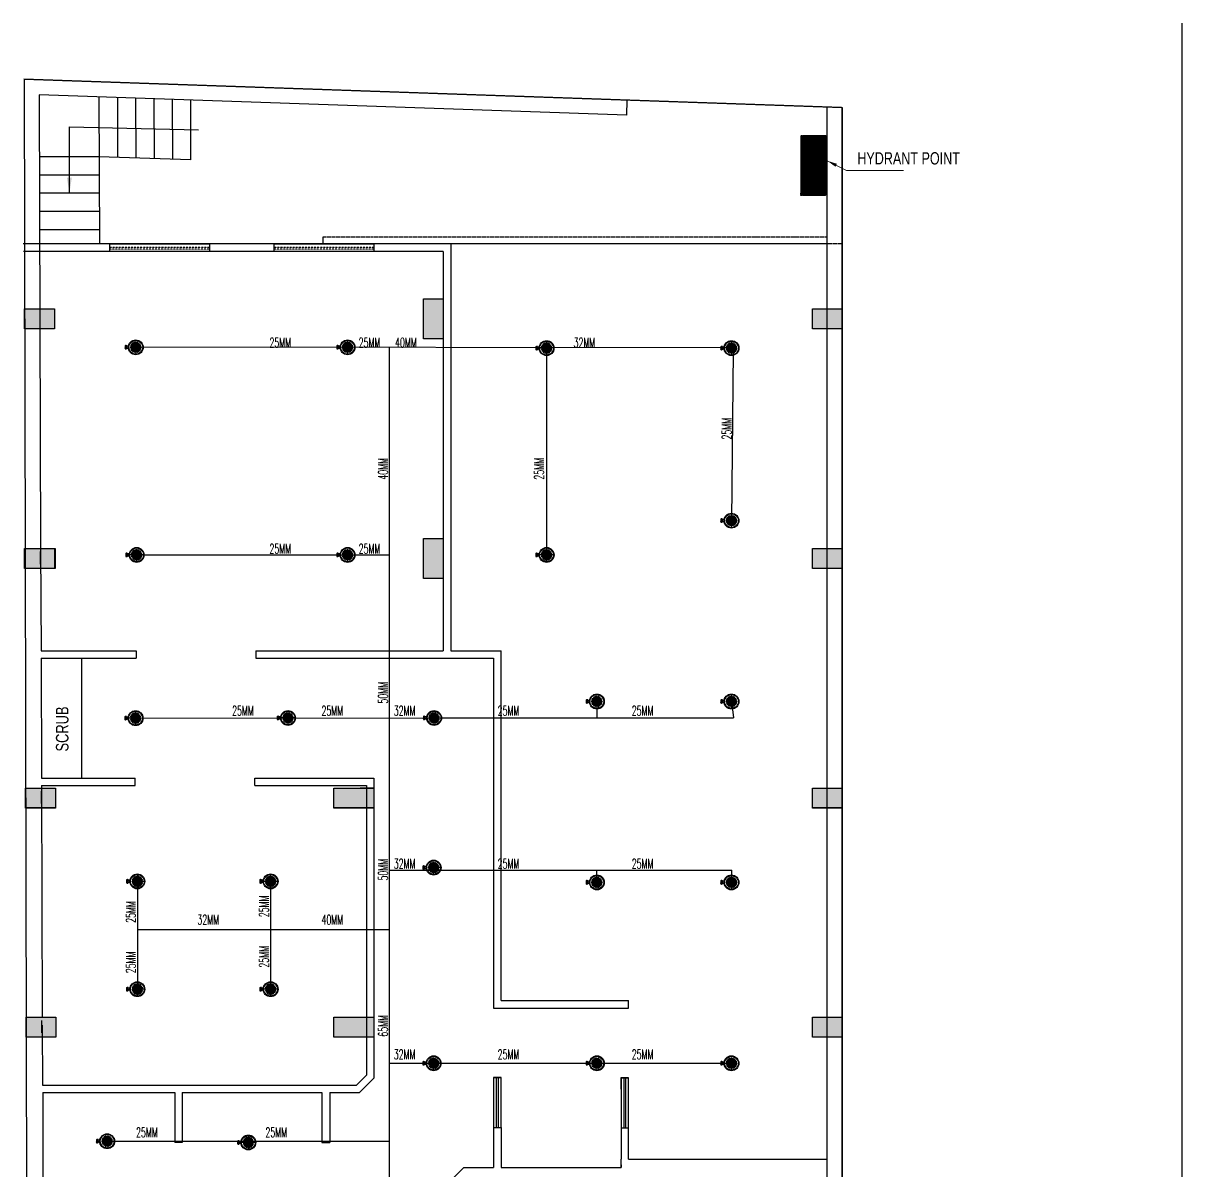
# Model space of a CAD drawing. Header units: inches. Extents: x 1162 to 4924, y 863 to 3182.
# Drawn here: x 1991 to 2687, y 2492 to 3182 of the extents above; entities that cross this region are included whole.
import ezdxf

# ---------------------------------------------------------------- set-up
doc = ezdxf.new("R2010")
doc.units = ezdxf.units.IN
doc.header["$MEASUREMENT"] = 0
doc.linetypes.add('CENTER', pattern=[2, 1.25, -0.25, 0.25, -0.25])
doc.linetypes.add('HIDDEN', pattern=[0.375, 0.25, -0.125])
for name, color, linetype in [('6', 7, 'Continuous'), ('DIM', 5, 'Continuous'), ('FATTN', 241, 'Continuous'), ('FITTING-FF-VISION', 1, 'Continuous'), ('SPR-3', 2, 'Continuous')]:
    doc.layers.add(name, color=color, linetype=linetype)
doc.layers.add('FIRE PIPE 100 MM', color=10, linetype='Continuous', lineweight=30)
doc.layers.add('FIRE PIPE 32 MM', color=10, linetype='Continuous', lineweight=20)
doc.styles.get("Standard").update_dxf_attribs({"font": 'arial.ttf'})
doc.styles.add('Style-Arial', font='times.ttf')
doc.styles.add('style3', font='swisscl.ttf', dxfattribs={"height": 18})
doc.styles.add('TXT2', font='romans.shx', dxfattribs={"width": 0.75, "height": 200})
doc.dimstyles.new('GURU', dxfattribs={"dimscale": 0, "dimtxt": 18, "dimasz": 2, "dimexe": 3.5, "dimexo": 1.5, "dimgap": 2, "dimtad": 0, "dimdec": 1, "dimzin": 0, "dimdsep": 46, "dimlunit": 4, "dimtxsty": 'Standard', "dimcen": 4, "dimdle": 3.5, "dimclrd": 256, "dimclre": 256, "dimadec": 0, "dimazin": 3, "dimtfac": 1, "dimtdec": 1, "dimtmove": 1, "dimatfit": 1, "dimfxl": 1, "dimtolj": 1, "dimtzin": 0, "dimarcsym": 0})
doc.dimstyles.new('MUKESH', dxfattribs={"dimtxt": 9, "dimasz": 6, "dimexe": 1, "dimexo": 1, "dimgap": 0.5, "dimtad": 0, "dimdec": 1, "dimzin": 0, "dimdsep": 46, "dimlunit": 4, "dimtxsty": 'Style-Arial', "dimblk": 'ARCHTICK', "dimcen": 0.09, "dimclrd": 256, "dimclre": 256, "dimclrt": 256, "dimadec": 1, "dimazin": 0, "dimtfac": 1, "dimtdec": 1, "dimtofl": 0, "dimtmove": 0, "dimatfit": 3, "dimfxl": 1, "dimtolj": 1, "dimtzin": 0, "dimlwd": -1, "dimlwe": 0, "dimarcsym": 0})
pattern_1 = [(135, (-55098.84532, -2480.96343), (-0.08838834765, -0.08838834765), [])]

# ---------------------------------------------------------------- blocks, each defined once
blk = doc.blocks.new('GR')
at = {"lineweight": -2, "ltscale": 0.5}
h = blk.add_hatch(color=6, dxfattribs=at)
h.dxf.hatch_style = 1
h.paths.add_polyline_path([(-1050617.69, -332445.8), (-1050629.69, -332445.8), (-1050629.69, -332469.8), (-1050617.69, -332469.8)])
h = blk.add_hatch(color=6, dxfattribs=at)
h.dxf.hatch_style = 1
h.paths.add_polyline_path([(-1050869.48, -332451.8), (-1050851.48, -332451.8), (-1050851.48, -332463.8), (-1050869.48, -332463.8)])
h = blk.add_hatch(color=6, dxfattribs=at)
h.dxf.hatch_style = 1
h.paths.add_polyline_path([(-1050395.78, -332451.8), (-1050377.78, -332451.8), (-1050377.78, -332463.8), (-1050395.78, -332463.8)])
h = blk.add_hatch(color=6, dxfattribs=at)
h.dxf.hatch_style = 1
h.paths.add_polyline_path([(-1050617.69, -332589.8), (-1050629.69, -332589.8), (-1050629.69, -332613.8), (-1050617.69, -332613.8)])
h = blk.add_hatch(color=6, dxfattribs=at)
h.dxf.hatch_style = 1
h.paths.add_polyline_path([(-1050869.48, -332595.8), (-1050851.48, -332595.8), (-1050851.48, -332607.8), (-1050869.48, -332607.8)])
h = blk.add_hatch(color=6, dxfattribs=at)
h.dxf.hatch_style = 1
h.paths.add_polyline_path([(-1050395.78, -332595.8), (-1050377.78, -332595.8), (-1050377.78, -332607.8), (-1050395.78, -332607.8)])
h = blk.add_hatch(color=6, dxfattribs=at)
h.dxf.hatch_style = 1
h.paths.add_polyline_path([(-1050868.88, -332739.8), (-1050850.88, -332739.8), (-1050850.88, -332751.8), (-1050868.88, -332751.8)])
h = blk.add_hatch(color=6, dxfattribs=at)
h.dxf.hatch_style = 1
h.paths.add_polyline_path([(-1050659.47, -332751.8), (-1050659.47, -332739.8), (-1050683.47, -332739.8), (-1050683.47, -332751.8)])
h = blk.add_hatch(color=6, dxfattribs=at)
h.dxf.hatch_style = 1
h.paths.add_polyline_path([(-1050395.78, -332739.8), (-1050377.78, -332739.8), (-1050377.78, -332751.8), (-1050395.78, -332751.8)])
h = blk.add_hatch(color=6, dxfattribs=at)
h.dxf.hatch_style = 1
h.paths.add_polyline_path([(-1050868.59, -332877.55), (-1050850.59, -332877.55), (-1050850.59, -332889.55), (-1050868.59, -332889.55)])
h = blk.add_hatch(color=6, dxfattribs=at)
h.dxf.hatch_style = 1
h.paths.add_polyline_path([(-1050659.47, -332889.55), (-1050659.47, -332877.55), (-1050683.47, -332877.55), (-1050683.47, -332889.55)])
h = blk.add_hatch(color=6, dxfattribs=at)
h.dxf.hatch_style = 1
h.paths.add_polyline_path([(-1050395.78, -332877.55), (-1050377.78, -332877.55), (-1050377.78, -332889.55), (-1050395.78, -332889.55)])
for p, q in [((-1050860.19, -332597.7, -0.01), (-1050860.18, -332605.2, -0.01)), ((-1050859.59, -332741.7, -0.03), (-1050859.58, -332749.2, -0.03)), ((-1050659.47, -332739.8, 0), (-1050667.72, -332739.8, 0)), ((-1050659.47, -332739.8, 0), (-1050659.47, -332744.3, 0)), ((-1050859.3, -332879.45, -0.03), (-1050859.28, -332886.95, -0.03))]:
    blk.add_line(p, q, dxfattribs=at)
at = {"color": 6, "lineweight": -2, "ltscale": 0.5}
for points, elevation in [([(-1050629.69, -332445.8), (-1050617.69, -332445.8), (-1050617.69, -332469.8), (-1050629.69, -332469.8)], -0.01), ([(-1050869.48, -332451.8), (-1050851.48, -332451.8), (-1050851.48, -332463.8), (-1050869.48, -332463.8)], -0.01), ([(-1050395.78, -332451.8), (-1050377.78, -332451.8), (-1050377.78, -332463.8), (-1050395.78, -332463.8)], -0.01), ([(-1050629.69, -332589.8), (-1050617.69, -332589.8), (-1050617.69, -332613.8), (-1050629.69, -332613.8)], 0.01), ([(-1050869.48, -332595.8), (-1050851.48, -332595.8), (-1050851.48, -332607.8), (-1050869.48, -332607.8)], 0.01), ([(-1050395.78, -332595.8), (-1050377.78, -332595.8), (-1050377.78, -332607.8), (-1050395.78, -332607.8)], 0.01), ([(-1050868.88, -332739.8), (-1050850.88, -332739.8), (-1050850.88, -332751.8), (-1050868.88, -332751.8)], -0.01), ([(-1050659.47, -332739.8), (-1050659.47, -332751.8), (-1050683.47, -332751.8), (-1050683.47, -332739.8)], 0), ([(-1050395.78, -332739.8), (-1050377.78, -332739.8), (-1050377.78, -332751.8), (-1050395.78, -332751.8)], -0.01), ([(-1050868.59, -332877.55), (-1050850.59, -332877.55), (-1050850.59, -332889.55), (-1050868.59, -332889.55)], -0.01), ([(-1050659.47, -332877.55), (-1050659.47, -332889.55), (-1050683.47, -332889.55), (-1050683.47, -332877.55)], 0), ([(-1050395.78, -332877.55), (-1050377.78, -332877.55), (-1050377.78, -332889.55), (-1050395.78, -332889.55)], -0.01)]:
    blk.add_lwpolyline(points, close=True, dxfattribs=dict(at, elevation=elevation))
blk = doc.blocks.new('WEWEQEWEE')
at = {"layer": 'FATTN', "color": 1}
for p, q in [((-232117, 57486, 0), (-232120, 57480, 0)), ((-232120, 57475, 0), (-232120, 57480, 0)), ((-232120, 57480, 0), (-232110, 57480, 0)), ((-232120, 57475, 0), (-232120, 57470, 0)), ((-232117, 57464, 0), (-232120, 57470, 0)), ((-232110, 57470, 0), (-232120, 57470, 0)), ((-232076, 57486, 0), (-232117, 57486, 0)), ((-232117, 57464, 0), (-232076, 57464, 0)), ((-232110, 57486, 0), (-232110, 57464, 0)), ((-232110, 57483, 0), (-232105, 57483, 0)), ((-232110, 57467, 0), (-232105, 57467, 0)), ((-232105, 57486, 0), (-232105, 57464, 0)), ((-232088, 57486, 0), (-232088, 57464, 0)), ((-232083, 57483, 0), (-232088, 57483, 0)), ((-232083, 57467, 0), (-232088, 57467, 0)), ((-232083, 57486, 0), (-232083, 57464, 0)), ((-232074, 57480, 0), (-232083, 57480, 0)), ((-232083, 57470, 0), (-232074, 57470, 0)), ((-232076, 57486, 0), (-232074, 57480, 0)), ((-232076, 57464, 0), (-232074, 57470, 0)), ((-232074, 57475, 0), (-232074, 57480, 0)), ((-232074, 57475, 0), (-232074, 57470, 0))]:
    blk.add_line(p, q, dxfattribs=at)
at = {"layer": 'FATTN', "color": 8, "linetype": 'CENTER'}
for p, q in [((-232111, 57480, 0), (-232111, 57480, 0)), ((-232111, 57470, 0), (-232111, 57480, 0)), ((-232111, 57470, 0), (-232111, 57470, 0)), ((-232110, 57478, 0), (-232110, 57472, 0)), ((-232105, 57477, 0), (-232088, 57477, 0)), ((-232105, 57477, 0), (-232088, 57477, 0)), ((-232105, 57473, 0), (-232088, 57473, 0)), ((-232105, 57473, 0), (-232088, 57473, 0)), ((-232093, 57473, 0), (-232093, 57477, 0)), ((-232093, 57475, 0), (-232092, 57477, 0)), ((-232092, 57473, 0), (-232091, 57477, 0)), ((-232091, 57473, 0), (-232090, 57477, 0)), ((-232090, 57473, 0), (-232089, 57477, 0)), ((-232089, 57473, 0), (-232088, 57475, 0)), ((-232080, 57479, 0), (-232083, 57479, 0)), ((-232083, 57478, 0), (-232083, 57477, 0)), ((-232083, 57477, 0), (-232083, 57473, 0)), ((-232080, 57477, 0), (-232083, 57477, 0)), ((-232080, 57473, 0), (-232083, 57473, 0)), ((-232083, 57473, 0), (-232083, 57472, 0)), ((-232083, 57471, 0), (-232080, 57471, 0)), ((-232080, 57472, 0), (-232080, 57478, 0)), ((-232080, 57473, 0), (-232079, 57477, 0)), ((-232080, 57477, 0), (-232076, 57477, 0)), ((-232080, 57477, 0), (-232075, 57477, 0)), ((-232080, 57473, 0), (-232075, 57473, 0)), ((-232080, 57473, 0), (-232076, 57473, 0)), ((-232079, 57473, 0), (-232078, 57477, 0)), ((-232077, 57473, 0), (-232077, 57477, 0)), ((-232076, 57477, 0), (-232076, 57473, 0)), ((-232075, 57477, 0), (-232076, 57477, 0)), ((-232076, 57473, 0), (-232076, 57475, 0)), ((-232076, 57473, 0), (-232075, 57473, 0)), ((-232075, 57473, 0), (-232075, 57477, 0))]:
    blk.add_line(p, q, dxfattribs=at)
for centre, radius, start, end in [((-232106, 57475, 0), 7.42, 141.555, 218.4448), ((-232110, 57478, 0), 0.192, 179.9999, 269.9999), ((-232110, 57472, 0), 0.192, 89.9999, 179.9999), ((-232105, 57477, 0), 0.942, 359.9999, 89.9999), ((-232105, 57473, 0), 0.942, 269.9999, 359.9999), ((-232088, 57477, 0), 0.942, 89.9999, 179.9999), ((-232088, 57473, 0), 0.942, 179.9999, 269.9999), ((-232082, 57478, 0), 1.37, 138.7698, 221.2301), ((-232075, 57475, 0), 7.71, 162.9384, 197.0615), ((-232082, 57472, 0), 1.37, 138.7698, 221.2301), ((-232081, 57478, 0), 1.37, 318.7698, 41.2301), ((-232087, 57475, 0), 7.71, 342.9384, 17.0615), ((-232081, 57472, 0), 1.37, 318.7698, 41.2301)]:
    blk.add_arc(centre, radius, start, end, dxfattribs=at)
blk = doc.blocks.new('rerrtrrttrrrte')
at = {"layer": 'FITTING-FF-VISION', "ltscale": 5}
h = blk.add_hatch(color=2, dxfattribs=at)
edge = h.paths.add_edge_path()
edge.add_line((-57394, 147360), (-57375, 147365))
edge.add_ellipse((-57444, 147348), major_axis=(-50.2, 50.2), ratio=1, start_angle=238.3066, end_angle=247.6934)
edge.add_line((-57379, 147376), (-57397, 147368))
edge.add_ellipse((-57444, 147348), major_axis=(-36.3, 36.3), ratio=1, start_angle=247.6934, end_angle=256.3066)
edge.add_line((-57400, 147375), (-57383, 147385))
edge.add_ellipse((-57444, 147348), major_axis=(-50.2, 50.2), ratio=1, start_angle=256.3066, end_angle=265.6934)
edge.add_line((-57390, 147395), (-57405, 147382))
edge.add_ellipse((-57444, 147348), major_axis=(-36.3, 36.3), ratio=1, start_angle=265.6934, end_angle=274.3066)
edge.add_line((-57411, 147387), (-57398, 147402))
edge.add_ellipse((-57444, 147348), major_axis=(50.2, 50.2), ratio=1, start_angle=4.3066, end_angle=13.6934)
edge.add_line((-57407, 147409), (-57417, 147392))
edge.add_ellipse((-57444, 147348), major_axis=(36.3, 36.3), ratio=1, start_angle=13.6934, end_angle=22.3066)
edge.add_line((-57424, 147396), (-57417, 147414))
edge.add_ellipse((-57444, 147348), major_axis=(-50.2, 50.2), ratio=1, start_angle=-67.6934, end_angle=-58.3066)
edge.add_line((-57428, 147417), (-57432, 147398))
edge.add_ellipse((-57444, 147348), major_axis=(36.3, 36.3), ratio=1, start_angle=31.6934, end_angle=40.3066)
edge.add_line((-57440, 147400), (-57438, 147419))
edge.add_ellipse((-57444, 147348), major_axis=(50.2, 50.2), ratio=1, start_angle=40.3066, end_angle=49.6934)
edge.add_line((-57450, 147419), (-57448, 147400))
edge.add_ellipse((-57444, 147348), major_axis=(-36.3, 36.3), ratio=1, start_angle=-40.3066, end_angle=-31.6934)
edge.add_line((-57456, 147398), (-57460, 147417))
edge.add_ellipse((-57444, 147348), major_axis=(50.2, 50.2), ratio=1, start_angle=58.3066, end_angle=67.6934)
edge.add_line((-57472, 147414), (-57464, 147396))
edge.add_ellipse((-57444, 147348), major_axis=(-36.3, 36.3), ratio=1, start_angle=-22.3066, end_angle=-13.6934)
edge.add_line((-57471, 147392), (-57481, 147409))
edge.add_ellipse((-57444, 147348), major_axis=(-50.2, 50.2), ratio=1, start_angle=-13.6934, end_angle=-4.3066)
edge.add_line((-57490, 147402), (-57478, 147387))
edge.add_ellipse((-57444, 147348), major_axis=(-36.3, 36.3), ratio=1, start_angle=-4.3066, end_angle=4.3066)
edge.add_line((-57483, 147382), (-57498, 147395))
edge.add_ellipse((-57444, 147348), major_axis=(-50.2, 50.2), ratio=1, start_angle=4.3066, end_angle=13.6934)
edge.add_line((-57505, 147385), (-57488, 147375))
edge.add_ellipse((-57444, 147348), major_axis=(-36.3, 36.3), ratio=1, start_angle=13.6934, end_angle=22.3066)
edge.add_line((-57491, 147368), (-57510, 147376))
edge.add_ellipse((-57444, 147348), major_axis=(-50.2, 50.2), ratio=1, start_angle=22.3066, end_angle=31.6934)
edge.add_line((-57513, 147365), (-57494, 147360))
edge.add_ellipse((-57444, 147348), major_axis=(36.3, 36.3), ratio=1, start_angle=121.6934, end_angle=130.3066)
edge.add_line((-57495, 147353), (-57515, 147354))
edge.add_ellipse((-57444, 147348), major_axis=(50.2, 50.2), ratio=1, start_angle=130.3066, end_angle=135)
edge.add_ellipse((-57444, 147348), major_axis=(50.2, 50.2), ratio=1, start_angle=135, end_angle=139.6934)
edge.add_line((-57515, 147343), (-57495, 147344))
edge.add_ellipse((-57444, 147348), major_axis=(-36.3, 36.3), ratio=1, start_angle=49.6934, end_angle=58.3066)
edge.add_line((-57494, 147337), (-57513, 147332))
edge.add_ellipse((-57444, 147348), major_axis=(50.2, 50.2), ratio=1, start_angle=148.3066, end_angle=157.6934)
edge.add_line((-57510, 147321), (-57491, 147329))
edge.add_ellipse((-57444, 147348), major_axis=(36.3, 36.3), ratio=1, start_angle=157.6934, end_angle=166.3066)
edge.add_line((-57488, 147322), (-57505, 147311))
edge.add_ellipse((-57444, 147348), major_axis=(50.2, 50.2), ratio=1, start_angle=166.3066, end_angle=175.6934)
edge.add_line((-57498, 147302), (-57483, 147315))
edge.add_ellipse((-57444, 147348), major_axis=(36.3, 36.3), ratio=1, start_angle=175.6934, end_angle=184.3066)
edge.add_line((-57478, 147309), (-57490, 147294))
edge.add_ellipse((-57444, 147348), major_axis=(50.2, 50.2), ratio=1, start_angle=184.3066, end_angle=193.6934)
edge.add_line((-57481, 147288), (-57471, 147305))
edge.add_ellipse((-57444, 147348), major_axis=(36.3, 36.3), ratio=1, start_angle=193.6934, end_angle=202.3066)
edge.add_line((-57464, 147301), (-57472, 147283))
edge.add_ellipse((-57444, 147348), major_axis=(-50.2, 50.2), ratio=1, start_angle=112.3066, end_angle=121.6934)
edge.add_line((-57460, 147279), (-57456, 147298))
edge.add_ellipse((-57444, 147348), major_axis=(36.3, 36.3), ratio=1, start_angle=211.6934, end_angle=220.3066)
edge.add_line((-57448, 147297), (-57450, 147278))
edge.add_ellipse((-57444, 147348), major_axis=(-50.2, 50.2), ratio=1, start_angle=130.3066, end_angle=139.6934)
edge.add_line((-57438, 147278), (-57440, 147297))
edge.add_ellipse((-57444, 147348), major_axis=(-36.3, 36.3), ratio=1, start_angle=139.6934, end_angle=148.3066)
edge.add_line((-57432, 147298), (-57428, 147279))
edge.add_ellipse((-57444, 147348), major_axis=(50.2, 50.2), ratio=1, start_angle=238.3066, end_angle=247.6934)
edge.add_line((-57417, 147283), (-57424, 147301))
edge.add_ellipse((-57444, 147348), major_axis=(36.3, 36.3), ratio=1, start_angle=247.6934, end_angle=256.3066)
edge.add_line((-57417, 147305), (-57407, 147288))
edge.add_ellipse((-57444, 147348), major_axis=(-50.2, 50.2), ratio=1, start_angle=166.3066, end_angle=175.6934)
edge.add_line((-57398, 147294), (-57411, 147309))
edge.add_ellipse((-57444, 147348), major_axis=(36.3, 36.3), ratio=1, start_angle=265.6934, end_angle=274.3066)
edge.add_line((-57405, 147315), (-57390, 147302))
edge.add_ellipse((-57444, 147348), major_axis=(50.2, 50.2), ratio=1, start_angle=274.3066, end_angle=283.6934)
edge.add_line((-57383, 147311), (-57400, 147322))
edge.add_ellipse((-57444, 147348), major_axis=(36.3, 36.3), ratio=1, start_angle=283.6934, end_angle=292.3066)
edge.add_line((-57397, 147329), (-57379, 147321))
edge.add_ellipse((-57444, 147348), major_axis=(50.2, 50.2), ratio=1, start_angle=292.3066, end_angle=301.6934)
edge.add_line((-57375, 147332), (-57394, 147337))
edge.add_ellipse((-57444, 147348), major_axis=(-36.3, 36.3), ratio=1, start_angle=211.6934, end_angle=220.3066)
edge.add_line((-57393, 147344), (-57373, 147343))
edge.add_ellipse((-57444, 147348), major_axis=(50.2, 50.2), ratio=1, start_angle=310.3066, end_angle=315.0016)
edge.add_ellipse((-57444, 147348), major_axis=(-50.2, 50.2), ratio=1, start_angle=225.0016, end_angle=229.6934)
edge.add_line((-57373, 147354), (-57393, 147353))
edge.add_ellipse((-57444, 147348), major_axis=(-36.3, 36.3), ratio=1, start_angle=229.6934, end_angle=238.3066)
at = {"layer": 'FITTING-FF-VISION', "color": 2}
for p, q in [((-57495, 147353), (-57515, 147354)), ((-57495, 147344), (-57515, 147343)), ((-57494, 147360), (-57513, 147365)), ((-57494, 147337), (-57513, 147332)), ((-57491, 147368), (-57510, 147376)), ((-57491, 147329), (-57510, 147321)), ((-57488, 147375), (-57505, 147385)), ((-57488, 147322), (-57505, 147311)), ((-57483, 147382), (-57498, 147395)), ((-57483, 147315), (-57498, 147302)), ((-57478, 147387), (-57490, 147402)), ((-57478, 147309), (-57490, 147294)), ((-57471, 147392), (-57481, 147409)), ((-57471, 147305), (-57481, 147288)), ((-57464, 147396), (-57472, 147414)), ((-57464, 147301), (-57472, 147283)), ((-57456, 147398), (-57460, 147417)), ((-57456, 147298), (-57460, 147279)), ((-57448, 147400), (-57450, 147419)), ((-57448, 147297), (-57450, 147278)), ((-57440, 147400), (-57438, 147419)), ((-57440, 147297), (-57438, 147278)), ((-57432, 147398), (-57428, 147417)), ((-57432, 147298), (-57428, 147279)), ((-57424, 147396), (-57417, 147414)), ((-57424, 147301), (-57417, 147283)), ((-57417, 147392), (-57407, 147409)), ((-57417, 147305), (-57407, 147288)), ((-57411, 147387), (-57398, 147402)), ((-57411, 147309), (-57398, 147294)), ((-57405, 147382), (-57390, 147395)), ((-57405, 147315), (-57390, 147302)), ((-57400, 147375), (-57383, 147385)), ((-57400, 147322), (-57383, 147311)), ((-57397, 147368), (-57379, 147376)), ((-57397, 147329), (-57379, 147321)), ((-57394, 147360), (-57375, 147365)), ((-57394, 147337), (-57375, 147332)), ((-57393, 147353), (-57373, 147354)), ((-57393, 147344), (-57373, 147343))]:
    blk.add_line(p, q, dxfattribs=at)
for radius, start, end in [(71, 175.3066, 180), (71, 180, 184.6934), (71, 157.3066, 166.6934), (71, 193.3066, 202.6934), (71, 139.3066, 148.6934), (71, 211.3066, 220.6934), (51.3, 166.6934, 175.3066), (51.3, 166.6934, 175.3066), (51.3, 184.6934, 193.3066), (51.3, 184.6934, 193.3066), (51.3, 148.6934, 157.3066), (51.3, 148.6934, 157.3066), (51.3, 202.6934, 211.3066), (51.3, 202.6934, 211.3066), (71, 121.3066, 130.6934), (71, 229.3066, 238.6934), (51.3, 130.6934, 139.3066), (51.3, 130.6934, 139.3066), (51.3, 220.6934, 229.3066), (51.3, 220.6934, 229.3066), (71, 103.3066, 112.6934), (71, 247.3066, 256.6934), (51.3, 112.6934, 121.3066), (51.3, 112.6934, 121.3066), (51.3, 238.6934, 247.3066), (51.3, 238.6934, 247.3066), (51.3, 94.6934, 103.3066), (51.3, 94.6934, 103.3066), (51.3, 256.6934, 265.3066), (51.3, 256.6934, 265.3066), (71, 85.3066, 94.6934), (51.3, 76.6934, 85.3066), (51.3, 76.6934, 85.3066), (51.3, 274.6934, 283.3066), (51.3, 274.6934, 283.3066), (71, 67.3066, 76.6934), (71, 283.3066, 292.6934), (51.3, 58.6934, 67.3066), (51.3, 58.6934, 67.3066), (51.3, 292.6934, 301.3066), (51.3, 292.6934, 301.3066), (51.3, 40.6934, 49.3066), (51.3, 40.6934, 49.3066), (51.3, 310.6934, 319.3066), (51.3, 310.6934, 319.3066), (71, 49.3066, 58.6934), (71, 301.3066, 310.6934), (51.3, 22.6934, 31.3066), (51.3, 22.6934, 31.3066), (51.3, 328.6934, 337.3066), (51.3, 328.6934, 337.3066), (51.3, 4.6934, 13.3066), (51.3, 4.6934, 13.3066), (51.3, 346.6934, 355.3066), (51.3, 346.6934, 355.3066), (71, 31.3066, 40.6934), (71, 319.3066, 328.6934), (71, 13.3066, 22.6934), (71, 337.3066, 346.6934), (71, 0, 4.6934), (71, 355.3066, 0), (71, 265.3066, 274.6934)]:
    blk.add_arc((-57444, 147348), radius, start, end, dxfattribs=at)
at = {"layer": 'SPR-3', "color": 8, "linetype": 'CENTER'}
for p, q in [((-57444, 147450), (-57444, 147247)), ((-57343, 147348), (-57590, 147348))]:
    blk.add_line(p, q, dxfattribs=at)
at = {"layer": 'SPR-3', "color": 1}
for p, q in [((-57544, 147363), (-57568, 147363)), ((-57544, 147333), (-57568, 147333))]:
    blk.add_line(p, q, dxfattribs=at)
for radius in [101, 94.3]:
    blk.add_circle((-57444, 147348), radius, dxfattribs=at)
blk.add_arc((-57455, 147348), 90.5, 170.4585, 189.536, dxfattribs=at)
at = {"layer": 'DIM', "color": 3, "rotation": 270}
blk.add_blockref('WEWEQEWEE', (-115054, -84748, 0), dxfattribs=at)
blk = doc.blocks.new('_ArchTick')
at = {"color": 0, "linetype": 'ByBlock', "const_width": 0.15}
blk.add_lwpolyline([(-0.5, -0.5), (0.5, 0.5)], dxfattribs=at)

msp = doc.modelspace()

# ---------------------------------------------------------------- hatches: boundary and pattern name
at = {"lineweight": -2, "ltscale": 0.5}
h = msp.add_hatch(color=6, dxfattribs=at)
h.dxf.hatch_style = 1
h.paths.add_polyline_path([(1991.4, 3010.05), (2009.4, 3010.05), (2009.4, 2998.05), (1991.4, 2998.05)])
h = msp.add_hatch(color=6, dxfattribs=at)
h.dxf.hatch_style = 1
h.paths.add_polyline_path([(2243.19, 3016.05), (2231.19, 3016.05), (2231.19, 2992.05), (2243.19, 2992.05)])
h = msp.add_hatch(color=6, dxfattribs=at)
h.dxf.hatch_style = 1
h.paths.add_polyline_path([(2465.1, 3010.05), (2483.1, 3010.05), (2483.1, 2998.05), (2465.1, 2998.05)])
h = msp.add_hatch(color=6, dxfattribs=at)
h.dxf.hatch_style = 1
h.paths.add_polyline_path([(2243.19, 2872.05), (2231.19, 2872.05), (2231.19, 2848.05), (2243.19, 2848.05)])
h = msp.add_hatch(color=6, dxfattribs=at)
h.dxf.hatch_style = 1
h.paths.add_polyline_path([(1991.71, 2866.05), (2009.71, 2866.05), (2009.71, 2854.05), (1991.71, 2854.05)])
h = msp.add_hatch(color=6, dxfattribs=at)
h.dxf.hatch_style = 1
h.paths.add_polyline_path([(2465.1, 2866.05), (2483.1, 2866.05), (2483.1, 2854.05), (2465.1, 2854.05)])
h = msp.add_hatch(color=6, dxfattribs=at)
h.dxf.hatch_style = 1
h.paths.add_polyline_path([(1992.01, 2722.05), (2010.01, 2722.05), (2010.01, 2710.05), (1992.01, 2710.05)])
h = msp.add_hatch(color=6, dxfattribs=at)
h.dxf.hatch_style = 1
h.paths.add_polyline_path([(2201.41, 2710.05), (2201.41, 2722.05), (2177.41, 2722.05), (2177.41, 2710.05)])
h = msp.add_hatch(color=6, dxfattribs=at)
h.dxf.hatch_style = 1
h.paths.add_polyline_path([(2465.1, 2722.05), (2483.1, 2722.05), (2483.1, 2710.05), (2465.1, 2710.05)])
h = msp.add_hatch(color=6, dxfattribs=at)
h.dxf.hatch_style = 1
h.paths.add_polyline_path([(1992.29, 2584.3), (2010.29, 2584.3), (2010.29, 2572.3), (1992.29, 2572.3)])
h = msp.add_hatch(color=6, dxfattribs=at)
h.dxf.hatch_style = 1
h.paths.add_polyline_path([(2201.41, 2572.3), (2201.41, 2584.3), (2177.41, 2584.3), (2177.41, 2572.3)])
h = msp.add_hatch(color=6, dxfattribs=at)
h.dxf.hatch_style = 1
h.paths.add_polyline_path([(2465.1, 2584.3), (2483.1, 2584.3), (2483.1, 2572.3), (2465.1, 2572.3)])
at = {"layer": 'FIRE PIPE 32 MM', "lineweight": 35, "ltscale": 0.3}
h = msp.add_hatch(dxfattribs=at)
h.set_pattern_fill('ANSI31', color=2, angle=90)
h.set_pattern_definition(pattern_1)
h.paths.add_polyline_path([(2458.07, 3114.21), (2458.07, 3078.21), (2459.82, 3078.21), (2459.82, 3114.21)])
at = {"layer": 'FIRE PIPE 32 MM', "lineweight": 35, "ltscale": 0.3, "true_color": 0x2776bb}
h = msp.add_hatch(dxfattribs=at)
h.set_pattern_fill('ANSI31', color=152, angle=90)
h.set_pattern_definition(pattern_1)
h.paths.add_polyline_path([(2459.82, 3114.21), (2459.82, 3078.21), (2460.39, 3078.21), (2460.39, 3114.21)])
at = {"layer": 'FIRE PIPE 32 MM', "lineweight": 35, "ltscale": 0.3}
h = msp.add_hatch(dxfattribs=at)
h.set_pattern_fill('ANSI31', color=256, angle=90)
h.set_pattern_definition(pattern_1)
h.paths.add_polyline_path([(2460.39, 3114.21), (2460.39, 3078.21), (2464.28, 3078.22), (2473.2, 3078.21), (2473.2, 3114.21)])

# ---------------------------------------------------------------- linework, layer by layer
at = {"lineweight": -2, "ltscale": 0.5}
for p, q in [((2482.68, 3131.07, 0), (1990.98, 3148.06, 0)), ((2482.68, 3131.07, 0), (1990.98, 3148.06, 0)), ((1991.1, 3148.05, 0), (1994.3, 1601.06, 0)), ((1991.1, 3148.05, 0), (2483.1, 3131.06, 0)), ((2000.14, 3138.74, 0), (2001.06, 2866.05, 0)), ((2353.45, 3126.53, 0), (2000.14, 3138.74, 0)), ((2353.45, 3126.53, 0), (2353.76, 3135.52, 0)), ((2474.1, 2449.05, 0), (2474.1, 3131.37, 0)), ((2483.1, 3131.06, 0), (2483.1, 2413.05, 0)), ((2483.1, 935.06, 0), (2483.1, 3131.06, 0)), ((2170.75, 3053.07, 0), (2170.76, 3049.07, 0)), ((2022.76, 3049.07, 0), (1990.73, 3049.07, 0)), ((1999.89, 3049.07, 0), (1999.89, 3048.99, 0)), ((2247.69, 3049.04, 0.02), (2247.69, 2804.55, 0.02)), ((2243.19, 3044.54, 0), (1990.81, 3044.54, 0)), ((2243.19, 3044.54, 0.02), (2243.19, 2804.55, 0.02)), ((2001.06, 2866.05, 0), (2001.4, 2804.55, 0)), ((2001.4, 2804.55, 0), (2058.46, 2804.55, 0)), ((2058.46, 2804.55, 0), (2058.46, 2800.05, 0)), ((2130.46, 2804.55, 0), (2243.19, 2804.55, 0)), ((2130.46, 2804.55, 0), (2130.46, 2800.05, 0)), ((2247.69, 2804.55, 0), (2277.91, 2804.55, 0.03)), ((2277.91, 2594.31, 0.03), (2277.91, 2804.55, 0.03)), ((2001.42, 2800.05, 0), (2001.62, 2728.06, 0)), ((2001.42, 2800.05, 0), (2058.46, 2800.05, 0)), ((2130.46, 2800.05, 0.01), (2273.41, 2800.05, 0.02)), ((2273.41, 2800.05, 0.03), (2273.41, 2589.81, 0.02)), ((2001.62, 2728.06), (2057.8, 2728.06, 0)), ((2057.8, 2723.56, 0), (2057.8, 2728.06, 0)), ((2129.8, 2728.06, 0), (2201.41, 2728.06, 0)), ((2129.8, 2723.56, 0), (2129.8, 2728.06, 0)), ((2201.41, 2728.06, 0.01), (2201.41, 2547.67, 0.03)), ((2001.63, 2723.56, 0), (2002.02, 2584.06, 0)), ((2001.63, 2723.56), (2057.8, 2723.56, 0)), ((2129.8, 2723.56, 0), (2196.91, 2723.56, 0)), ((2196.91, 2723.56, 0.01), (2196.91, 2549.53, 0.01)), ((2277.91, 2594.31, 0.01), (2354.6, 2594.31, 0.01)), ((2273.41, 2589.81, 0.01), (2354.6, 2589.81, 0.01)), ((2002.02, 2579.56, 0), (2002.17, 2543.56, 0)), ((2002.17, 2543.56, 0), (2190.94, 2543.56, 0)), ((2273.41, 2548.09, 0.02), (2273.41, 2493.96, 0.02)), ((2273.41, 2548.09, 0.01), (2277.91, 2548.09, 0.01)), ((2002.35, 2539.06, 0.07), (2002.41, 2479.05, 0.05)), ((2002.35, 2539.06, 0), (2081.73, 2539.06, 0)), ((2081.73, 2539.06, 0.01), (2081.75, 2509.05, -0.01)), ((2086.23, 2539.06, 0.01), (2086.25, 2509.05, 0)), ((2086.23, 2539.06, 0), (2170.17, 2539.06, 0)), ((2170.17, 2539.06, 0.01), (2170.17, 2509.05, 0.01)), ((2174.92, 2539.06, 0), (2192.8, 2539.06, 0)), ((2174.92, 2539.06, 0.01), (2174.92, 2509.05, 0.01)), ((2277.91, 2518.09, -0.01), (2277.91, 2493.96, 0.01)), ((2086.26, 2509.05, -0.01), (2081.76, 2509.05, -0.01)), ((2170.17, 2509.05, -0.01), (2174.92, 2509.05, -0.01)), ((2255.53, 2493.96, 0.01), (2273.41, 2493.96, 0.01))]:
    msp.add_line(p, q, dxfattribs=at)
at = {"color": 1, "lineweight": -2, "ltscale": 0.5}
for p, q in [((2036.14, 3137.49, 0), (2036.44, 3049.05, 0)), ((2047.18, 3137.11, 0), (2047.25, 3101.09, 0)), ((2058.18, 3136.73, 0), (2058.25, 3100.71, 0)), ((2069.18, 3136.35, 0), (2069.25, 3100.33, 0)), ((2080.18, 3135.97, 0), (2080.26, 3099.95, 0)), ((2091.18, 3135.59, 0), (2091.26, 3099.57, 0)), ((2036.26, 3101.47, 0), (2000.26, 3101.47, 0)), ((2091.26, 3099.57, 0), (2036.26, 3101.47, 0)), ((2036.3, 3090.47, 0), (2000.26, 3090.47, 0)), ((2036.34, 3079.47, 0), (2000.26, 3079.47, 0)), ((2036.37, 3068.47, 0), (2000.26, 3068.47, 0)), ((2036.41, 3057.47, 0), (2000.26, 3057.47, 0)), ((2247.69, 3049.04, 0.02), (1991.1, 3049.05, 0))]:
    msp.add_line(p, q, dxfattribs=at)
at = {"color": 152, "linetype": 'HIDDEN', "lineweight": -2, "ltscale": 2, "true_color": 0x2776bb}
for p, q in [((2473.56, 3053.07, 0), (2170.75, 3053.07, 0)), ((2473.68, 3049.07, 0), (1990.56, 3049.07, 0)), ((2022.76, 3049.06, 0), (1990.98, 3049.06, 0))]:
    msp.add_line(p, q, dxfattribs=at)
at = {"linetype": 'HIDDEN', "lineweight": -2, "ltscale": 2}
msp.add_line((2483.1, 3049.05, 0), (2247.69, 3049.05, 0.02), dxfattribs=at)
at = {"color": 5, "lineweight": -2, "ltscale": 0.5}
msp.add_line((2025.85, 2728.06, 0), (2025.85, 2800.05, 0), dxfattribs=at)
at = {"color": 7, "lineweight": -2, "ltscale": 0.5}
for p, q in [((2354.6, 2589.81, 0.01), (2354.6, 2594.31, 0.01)), ((2350.1, 2541.06, 0.01), (2350.1, 2548.05, 0.01)), ((2350.1, 2547.81, 0), (2354.6, 2547.81, 0)), ((2354.6, 2499.06, 0.01), (2354.6, 2547.81, 0.01)), ((2350.1, 2517.81, 0), (2350.1, 2499.06, 0)), ((2350.1, 2493.96, 0.01), (2350.1, 2499.06, 0.01)), ((2350.1, 2495.56, 0), (2350.1, 2493.96, 0)), ((2354.6, 2499.06, 0), (2474.1, 2499.06, 0)), ((2277.91, 2493.96, 0.01), (2350.1, 2493.96, 0.01))]:
    msp.add_line(p, q, dxfattribs=at)
at = {"color": 5, "lineweight": -2, "ltscale": 0.5}
for points, elevation in [([(2042.66, 3049.05), (2102.66, 3049.05), (2102.66, 3044.54), (2042.66, 3044.54)], 0.01), ([(2141.44, 3049.05), (2201.44, 3049.05), (2201.44, 3044.54), (2141.44, 3044.54)], 0.01), ([(2273.41, 2548.09), (2273.41, 2518.09), (2277.91, 2518.09), (2277.91, 2548.09)], -0.01), ([(2275, 2548.09), (2275, 2518.09), (2276.31, 2518.09), (2276.31, 2548.09)], -0.01), ([(2350.1, 2547.81), (2350.1, 2517.81), (2354.6, 2517.81), (2354.6, 2547.81)], 0), ([(2351.7, 2547.81), (2351.7, 2517.81), (2353.01, 2517.81), (2353.01, 2547.81)], 0)]:
    msp.add_lwpolyline(points, close=True, dxfattribs=dict(at, elevation=elevation))
at = {"color": 5, "linetype": 'HIDDEN', "lineweight": -2, "ltscale": 0.5, "elevation": 0.01}
for points in [[(2042.66, 3047.2), (2102.66, 3047.2), (2102.66, 3045.89), (2042.66, 3045.89)], [(2141.44, 3047.2), (2201.44, 3047.2), (2201.44, 3045.89), (2141.44, 3045.89)]]:
    msp.add_lwpolyline(points, close=True, dxfattribs=at)
at = {"color": 6, "lineweight": -2, "ltscale": 0.5}
for points, elevation in [([(1991.4, 3010.05), (2009.4, 3010.05), (2009.4, 2998.05), (1991.4, 2998.05)], 0), ([(2231.19, 3016.05), (2243.19, 3016.05), (2243.19, 2992.05), (2231.19, 2992.05)], 0), ([(2465.1, 3010.05), (2483.1, 3010.05), (2483.1, 2998.05), (2465.1, 2998.05)], 0), ([(2231.19, 2872.05), (2243.19, 2872.05), (2243.19, 2848.05), (2231.19, 2848.05)], 0.02), ([(1991.71, 2866.05), (2009.71, 2866.05), (2009.71, 2854.05), (1991.71, 2854.05)], 0), ([(2465.1, 2866.05), (2483.1, 2866.05), (2483.1, 2854.05), (2465.1, 2854.05)], 0.02), ([(1992.01, 2722.05), (2010.01, 2722.05), (2010.01, 2710.05), (1992.01, 2710.05)], 0), ([(2201.41, 2722.05), (2201.41, 2710.05), (2177.41, 2710.05), (2177.41, 2722.05)], 0.01), ([(2465.1, 2722.05), (2483.1, 2722.05), (2483.1, 2710.05), (2465.1, 2710.05)], 0), ([(1992.29, 2584.3), (2010.29, 2584.3), (2010.29, 2572.3), (1992.29, 2572.3)], 0), ([(2201.41, 2584.3), (2201.41, 2572.3), (2177.41, 2572.3), (2177.41, 2584.3)], 0.01), ([(2465.1, 2584.3), (2483.1, 2584.3), (2483.1, 2572.3), (2465.1, 2572.3)], 0)]:
    msp.add_lwpolyline(points, close=True, dxfattribs=dict(at, elevation=elevation))
at = {"lineweight": -2, "ltscale": 0.5, "elevation": 0}
for points in [[(2190.94, 2543.56), (2196.91, 2549.53)], [(2192.8, 2539.06), (2201.41, 2547.67)], [(2246.92, 2485.35), (2255.53, 2493.96)]]:
    msp.add_lwpolyline(points, dxfattribs=at)
at = {"layer": '6', "color": 6, "lineweight": -2, "ltscale": 0.5}
msp.add_line((2687.26, 3181.71), (2687.26, 863.46), dxfattribs=at)
at = {"layer": 'FIRE PIPE 100 MM', "ltscale": 0.5}
for p, q in [((2418.9, 2986.62, 0.01), (2058.28, 2986.94, 0)), ((2210.93, 2218.46, 0.01), (2210.93, 2986.62, 0.01)), ((2305.26, 2986.44, 0.02), (2305.28, 2862.15, 0.02)), ((2417.56, 2984.57), (2416.46, 2882.76, 0.02)), ((2058.77, 2862.15, 0), (2210.93, 2862.15, 0.01)), ((2335.51, 2774.06, 0.02), (2335.51, 2764.18, 0.02)), ((2416.46, 2774.06, 0.02), (2417.68, 2764.18, 0.02)), ((2058.13, 2764.06, 0), (2237.63, 2764.18, 0.02)), ((2237.63, 2764.18, 0.02), (2417.68, 2764.18, 0.02)), ((2210.93, 2672.61, 0.01), (2416.73, 2672.61, 0.01)), ((2335.51, 2665.36, 0.02), (2335.51, 2672.61, 0.01)), ((2416.46, 2665.36, 0.02), (2416.73, 2672.61, 0.01)), ((2416.46, 2665.36, 0.02), (2416.46, 2669.85, 0.02)), ((2059.23, 2665.96), (2059.23, 2601.16)), ((2139.32, 2665.96), (2139.32, 2601.16)), ((2210.93, 2636.93, 0.01), (2059.23, 2636.93)), ((2210.93, 2556.66, 0.01), (2416.46, 2556.66, 0.02)), ((2041.06, 2509.82, -0.01), (2210.93, 2509.82, 0.01))]:
    msp.add_line(p, q, dxfattribs=at)

# ---------------------------------------------------------------- block references
at = {"color": 5, "lineweight": -2}
msp.add_blockref('GR', (1052860.88, 335461.86, 0.01), dxfattribs=at)
at = {"layer": 'DIM', "color": 3, "xscale": 0.0442292488591647, "yscale": 0.0442292488591647, "zscale": 0.0442292488591647}
for p in [(4598.99, -3530.16, 0), (4726.3, -3530.16, 0), (4845.98, -3530.67, 0.02), (4957.18, -3530.65, 0.02), (4957.17, -3634.34, 0.02), (4599.48, -3654.95, 0), (4726.3, -3654.95, 0), (4845.99, -3654.95, 0.02), (4876.22, -3743.04, 0.02), (4957.17, -3743.04, 0.02), (4598.84, -3753.05, 0), (4690.51, -3752.92, 0.02), (4778.34, -3752.92, 0.02), (4778.12, -3842.85, 0.02), (4599.94, -3851.14), (4680.03, -3851.14), (4876.22, -3851.75, 0.02), (4957.17, -3851.75, 0.02), (4599.94, -3915.94), (4680.03, -3915.94), (4778.12, -3960.45, 0.02), (4876.22, -3960.45, 0.02), (4957.17, -3960.45, 0.02), (4581.77, -4007.29, -0.01), (4666.66, -4008.05, 0)]:
    msp.add_blockref('rerrtrrttrrrte', p, dxfattribs=at)

# ---------------------------------------------------------------- texts
at = {"lineweight": -2, "ltscale": 0.5, "insert": (2010.26, 2739.71, 0), "char_height": 7.5401, "width": 187.7144, "attachment_point": 1, "rotation": 90, "style": 'style3'}
msp.add_mtext('\\A1;  SCRUB', dxfattribs=at)
at = {"layer": 'FIRE PIPE 100 MM', "ltscale": 0.5, "style": 'style3'}
msp.add_text('HYDRANT POINT', height=7.369, dxfattribs=at).set_placement((2492.14, 3096.81, 0))
at = {"layer": 'FIRE PIPE 100 MM', "ltscale": 0.5, "extrusion": (3.71014e-14, 0.001905, 0.999998), "style": 'TXT2', "width": 0.6}
for s, p in [('25MM', (2138.65, 2986.87, 5.69)), ('25MM', (2192.28, 2986.87, 5.69)), ('40MM', (2214.16, 2986.87, 5.69)), ('32MM', (2321.51, 2986.87, 5.71)), ('25MM', (2138.65, 2863, 5.46)), ('25MM', (2192.28, 2863, 5.46)), ('25MM', (2116.19, 2765.62, 5.27)), ('25MM', (2169.95, 2765.62, 5.27)), ('32MM', (2213.38, 2765.62, 5.28)), ('25MM', (2275.86, 2765.62, 5.3)), ('25MM', (2356.5, 2765.62, 5.27)), ('32MM', (2213.38, 2673.67, 5.1)), ('25MM', (2275.86, 2673.67, 5.13)), ('25MM', (2356.5, 2673.67, 5.1)), ('32MM', (2095.32, 2640.03, 5.03)), ('40MM', (2169.95, 2640.03, 5.03)), ('32MM', (2213.38, 2559.09, 4.89)), ('25MM', (2275.86, 2559.09, 4.91)), ('25MM', (2356.5, 2559.09, 4.88)), ('25MM', (2058.42, 2512.25, 4.8)), ('25MM', (2136.23, 2512.25, 4.81))]:
    msp.add_text(s, height=5.749, rotation=359.99952, dxfattribs=at).set_placement(p)
at = {"layer": 'FIRE PIPE 100 MM', "ltscale": 0.5, "extrusion": (-0.001905, 3.7101e-14, 0.999998), "style": 'TXT2', "width": 0.6}
for s, p in [('25MM', (2416.51, 2931.5, -4.57)), ('40MM', (2209.85, 2907.37, -4.2)), ('25MM', (2303.64, 2907.38, -4.36)), ('50MM', (2209.85, 2772.79, -4.2)), ('50MM', (2209.85, 2666.47, -4.2)), ('25MM', (2138.23, 2644.41, -4.07)), ('25MM', (2058.14, 2641.04, -3.92)), ('25MM', (2058.14, 2610.75, -3.92)), ('25MM', (2138.23, 2614.12, -4.07)), ('65MM', (2209.85, 2572.6, -4.2))]:
    msp.add_text(s, height=5.749, rotation=89.99952, dxfattribs=at).set_placement(p)

# ---------------------------------------------------------------- leaders
at = {"color": 1, "lineweight": -2, "ltscale": 0.5}
msp.add_leader([(2018.36, 3079.78, 0), (2018.36, 3119.41, 0), (2096, 3117.58, 0)], dimstyle='GURU', override={"dimscale": 1, "dimtxt": 10, "dimasz": 9, "dimgap": 2, "dimtad": 0, "dimcen": 8, "dimfxl": 0.18}, dxfattribs=at)
at = {"layer": 'FIRE PIPE 32 MM', "lineweight": 35, "ltscale": 0.3}
msp.add_leader([(2474.1, 3098.99, 0), (2485.55, 3093.23, 0), (2519.98, 3093.23, 0)], dimstyle='MUKESH', dxfattribs=at)

doc.saveas('drawing.dxf')
